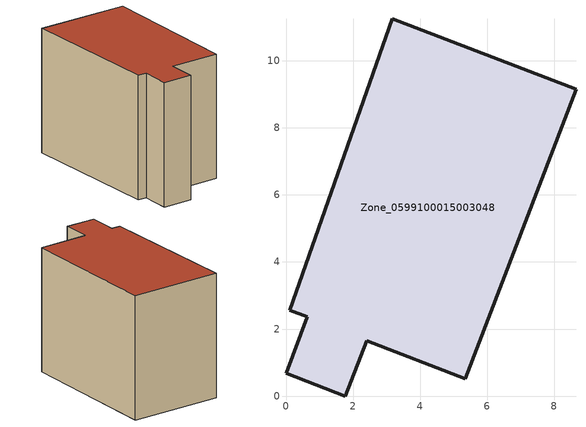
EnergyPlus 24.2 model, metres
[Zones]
Zone_0599100015003048
 floor ground (C_G): 0.11,2.56 3.17,11.25 8.65,9.15 5.35,0.52 2.4,1.65 1.77,0 0,0.68 0.64,2.36 z0.89
 wall outside (C_F): 3.17,11.25 0.11,2.56 0.64,2.36 0,0.68 1.77,0 2.4,1.65 5.35,0.52 8.65,9.15 3.17,11.25 z0.89:8.76
 roof outside (C_R): 5.35,0.52 8.65,9.15 3.17,11.25 0.11,2.56 0.64,2.36 0,0.68 1.77,0 2.4,1.65 z8.76
[BUILDING]
Pand.0599100015003048: North Axis=0; Terrain=City; Loads Convergence Tolerance Value=0.04; Temperature Convergence Tolerance Value=0.4; Solar Distribution=FullExterior; Maximum Number of Warmup Days=25; Minimum Number of Warmup Days=1
[Site:Location]
Rotterdam.The.Hague.AP_ZH_NLD Design_Conditions: Latitude=51.96; Longitude=4.45; Time Zone=1; Elevation=-4.5
[SITE:GROUNDTEMPERATURE:BUILDINGSURFACE]
18, 18, 18, 18, 18, 18, 18, 18, 18, 18, 18, 18
[MATERIAL] Thermal Absorptance=0.9; Solar Absorptance=0.7; Visible Absorptance=0.7
Name | Roughness | Thickness | Conductivity | Density | Specific Heat
G.TI.1965-1974 | MediumSmooth | 0.15 | 0.882353 | 540 | 1210
F.TI.1965-1974 | Rough | 0.3 | 0.697674 | 1920 | 840
R.TI.1965-1974 | MediumRough | 0.2 | 0.232558 | 1500 | 1000
[CONSTRUCTION]
C_G: G.TI.1965-1974
C_F: F.TI.1965-1974
C_R: R.TI.1965-1974
[ZONE]
Zone_0599100015003048: Type=1; Multiplier=1; Ceiling Height=Autocalculate; Volume=Autocalculate; Floor Area=autocalculate; Part of Total Floor Area=Yes
[ZONEINFILTRATION:DESIGNFLOWRATE]
Infil_Zone_0599100015003048: Zone or ZoneList or Space or SpaceList=Zone_0599100015003048; Schedule=AlwaysOn; Design Flow Rate Calculation Method=Flow/Area; Flow Rate per Floor Area=0.003; Constant Term Coefficient=1; Temperature Term Coefficient=0; Velocity Term Coefficient=0; Velocity Squared Term Coefficient=0
[HVACTEMPLATE:ZONE:IDEALLOADSAIRSYSTEM]
Zone_0599100015003048: Maximum Heating Supply Air Temperature=50; Minimum Cooling Supply Air Temperature=13; Maximum Heating Supply Air Humidity Ratio=0.0156; Minimum Cooling Supply Air Humidity Ratio=0.0077; Heating Limit=NoLimit; Cooling Limit=NoLimit; Dehumidification Control Type=ConstantSensibleHeatRatio; Cooling Sensible Heat Ratio=0.7; Dehumidification Setpoint=60; Humidification Control Type=None; Humidification Setpoint=30; Outdoor Air Method=None; Outdoor Air Flow Rate per Person=0.00944; Outdoor Air Flow Rate per Zone Floor Area=0; Outdoor Air Flow Rate per Zone=0; Demand Controlled Ventilation Type=None; Outdoor Air Economizer Type=NoEconomizer; Heat Recovery Type=None; Sensible Heat Recovery Effectiveness=0.7; Latent Heat Recovery Effectiveness=0.65
[ZONECONTROL:THERMOSTAT]
ThermostatControl_Zone_0599100015003048: Zone or ZoneList=Zone_0599100015003048; Control Type Schedule=DualSetpointControlType; Control 1=Thermostat_Zone_0599100015003048; Temperature Difference Between Cutout And Setpoint=0
[THERMOSTATSETPOINT:DUALSETPOINT]
Thermostat_Zone_0599100015003048: Heating Setpoint Temperature Schedule=HeatingSetpoint_Zone_0599100015003048; Cooling Setpoint Temperature Schedule=CoolingSetpoint_Zone_0599100015003048
[SCHEDULE:COMPACT]
HeatingSetpoint_Zone_0599100015003048: Through: 12/31, For: AllDays, Until: 24:00, 21
CoolingSetpoint_Zone_0599100015003048: Through: 12/31, For: AllDays, Until: 24:00, 24
DualSetpointControlType: Through: 12/31, For: AllDays, Until: 24:00, 4
AlwaysOn: Through: 12/31, For: AllDays, Until: 24:00, 1
